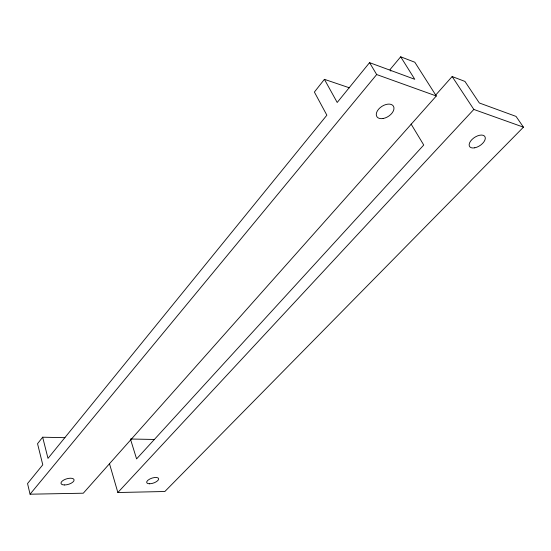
<?xml version="1.0" encoding="UTF-8"?>
<svg xmlns="http://www.w3.org/2000/svg" width="551" height="551" viewBox="0 0 551 551"><rect width="100%" height="100%" fill="white"/><g stroke="black" fill="none" stroke-linecap="round" stroke-linejoin="round"><path stroke-width="0.83" d="M64.977 437.68L42.661 437.205L37.544 443.707L42.771 464.817L27.55 483.551L30.057 494.199L83.291 493.207L436.296 95.984L414.82 62.235L400.687 56.801L389.991 69.633L390.879 71.086M349.437 87.823L324.408 79.337L314.387 92.065L326.867 115.193L47.999 458.384L42.661 437.205M400.687 56.801L414.765 79.289L369.563 62.649L337.205 102.472L324.408 79.337M30.057 494.199L376.677 74.55L436.296 95.984M435.655 95.116L452.151 76.534L464.941 81.424L479.336 102.982L516.032 116.406L523.45 127.164L164.852 491.506L117.859 492.518L109.491 463.715M117.859 492.518L473.832 109.442L523.45 127.164M130.435 439.016L154.328 439.457M452.151 76.534L473.832 109.442M411.074 124.03L423.747 145.023L136.586 458.9L130.683 439.815M369.563 62.649L376.677 74.55M64.612 484.963A6.791 2.907 -16.3 0 0 74.096 479.866A6.791 2.907 -16.3 0 0 63.909 479.935A6.791 2.907 -16.3 0 0 64.612 484.963M383.152 118.499A9.808 5.965 -32.6 0 0 393.593 106.467A9.808 5.965 -32.6 0 0 378.62 109.174A9.808 5.965 -32.6 0 0 383.152 118.499M149.59 483.785A6.295 2.59 -18.7 0 0 158.674 478.977A6.295 2.59 -18.7 0 0 149.7 479.067A6.295 2.59 -18.7 0 0 149.59 483.785M474.755 147.813A9.119 4.89 -33.3 0 0 485.128 137.068A9.119 4.89 -33.3 0 0 471.801 139.692A9.119 4.89 -33.3 0 0 474.755 147.813"/></g></svg>
